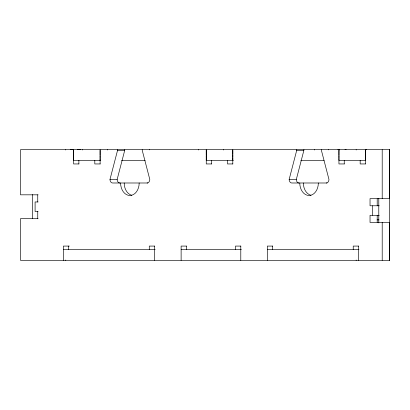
<?xml version="1.0" encoding="UTF-8"?>
<svg xmlns="http://www.w3.org/2000/svg" width="410" height="410" viewBox="0 0 410 410"><rect width="100%" height="100%" fill="white"/><g stroke="black" fill="none" stroke-linecap="round" stroke-linejoin="round"><path stroke-width="0.61" d="M37.751 201.961L37.751 194.822M73.575 158.368L73.575 160.377L100.706 160.377M73.575 157.696L73.575 155.687M73.575 155.021L73.575 150.332M100.112 160.377L100.112 158.368M100.112 157.696L100.112 155.687M100.112 155.021L100.112 150.332M206.256 158.368L206.256 160.377L233.392 160.377M206.256 157.696L206.256 155.687M206.256 155.021L206.256 150.332M232.793 160.377L232.793 157.696M232.793 157.03L232.793 155.021M232.793 154.35L232.793 150.332M338.942 158.368L338.942 160.377L365.546 160.377M338.942 157.696L338.942 155.687M338.942 155.021L338.942 150.332M365.479 160.377L365.479 157.696M365.479 157.03L365.479 155.021M365.479 154.35L365.479 150.332M377.205 222.44L377.205 215.296M38.084 218.627L20.505 218.627L20.5 260.36L389.5 260.36L389.5 246.077M389.5 159.485L389.5 161.268M389.5 156.804L389.5 158.593M389.5 154.129L389.5 155.913M389.5 151.449L389.5 153.237M147.841 182.993L112.642 182.993A3.572 2.655 90 0 1 109.988 179.421L117.46 150.685A3.572 2.655 90 0 0 117.573 149.665M119.812 182.993A3.572 2.655 90 0 1 117.157 179.421L124.63 150.685A3.572 2.655 90 0 0 124.742 149.665M327.006 182.993L291.807 182.993A3.572 2.655 90 0 1 289.152 179.421L296.625 150.685A3.572 2.655 90 0 0 296.737 149.665M298.977 182.993A3.572 2.655 90 0 1 296.322 179.421L303.795 150.685A3.572 2.655 90 0 0 303.907 149.665M337.845 149.665L338.942 149.665L338.942 163.949L344.318 163.949M345.01 149.665L346.112 149.665M389.5 260.36L389.5 149.665L20.5 149.665L20.505 194.822L38.084 194.822M70.259 149.665L73.575 149.665L73.575 163.949L78.951 163.949M77.423 149.665L80.739 149.665M366.525 149.665L365.479 149.665L365.479 163.949M117.46 150.685L124.63 150.685M296.625 150.685L303.795 150.685M121.544 160.377L145.15 160.377M300.796 160.377L324.084 160.377M100.178 163.949L94.802 163.949L94.802 160.377M211.632 163.949L206.256 163.949L206.256 149.665M232.865 163.949L227.488 163.949L227.488 160.377M365.546 163.949L360.17 163.949L360.17 160.377M109.988 179.421L117.157 179.421M289.152 179.421L296.322 179.421M389.5 198.635L370.035 198.635L370.04 205.774L379.26 205.774M38.084 201.961L35.096 201.961L35.096 211.483L38.084 211.483M379.26 215.296L370.04 215.296L370.035 222.44L389.5 222.44M377.077 219.862L378.942 219.862M69.346 246.077L63.371 246.077L63.371 260.36M154.652 246.077L149.276 246.077L149.276 249.649M186.499 246.077L181.123 246.077L181.123 260.36M240.854 246.077L235.478 246.077L235.478 249.649M272.701 246.077L267.325 246.077L267.325 260.36M358.606 246.077L353.23 246.077L353.23 249.649M63.371 249.649L155.18 249.649M181.123 249.649L241.387 249.649M267.325 249.649L358.986 249.649M389.5 149.665L389.5 150.557M377.205 198.635L377.205 205.774M37.751 211.483L37.751 218.627M389.367 149.665L389.367 198.635M389.367 222.44L389.367 260.36M382.202 149.665L382.202 198.635M382.202 222.44L382.202 260.36M378.789 198.271L378.789 222.866M372.69 205.774L372.69 215.296M358.54 246.077L358.54 260.36M356.172 149.665L356.172 149.998M356.172 260.027L356.172 260.36M344.246 160.377L344.246 163.949M339.449 149.665L339.449 149.998M314.449 149.665L314.449 149.998M272.63 246.077L272.63 249.649M240.788 246.077L240.788 260.36M232.793 149.665L232.793 163.949M223.455 149.665L223.455 149.998M211.565 160.377L211.565 163.949M198.455 149.665L198.455 149.998M186.427 246.077L186.427 249.649M154.585 246.077L154.585 260.36M107.461 149.665L107.461 149.998M100.112 149.665L100.112 163.949M82.461 149.665L82.461 149.998M78.879 160.377L78.879 163.949M68.68 246.077L68.68 249.649M65.738 149.665L65.738 149.998M65.738 260.027L65.738 260.36M32.41 194.54L32.416 218.627M326.304 182.993A3.572 2.655 90 0 0 328.958 179.421L321.486 150.685A3.572 2.655 90 0 1 321.373 149.665M318.344 182.993A12.5 9.287 -90 0 1 309.058 195.488A12.5 9.287 -90 0 1 299.766 182.993M147.139 182.993A3.572 2.655 -90 0 0 149.793 179.421L142.321 150.685A3.572 2.655 -90 0 1 142.208 149.665M139.18 182.993A12.5 9.287 -90 0 1 129.893 195.488A12.5 9.287 -90 0 1 120.601 182.993M328.543 149.855A3.572 2.655 90 0 1 328.543 149.665M149.378 149.855A3.572 2.655 -90 0 1 149.378 149.665M131.784 195.283A12.5 9.287 -90 0 1 124.189 182.993M310.949 195.283A12.5 9.287 -90 0 1 303.354 182.993"/></g></svg>
